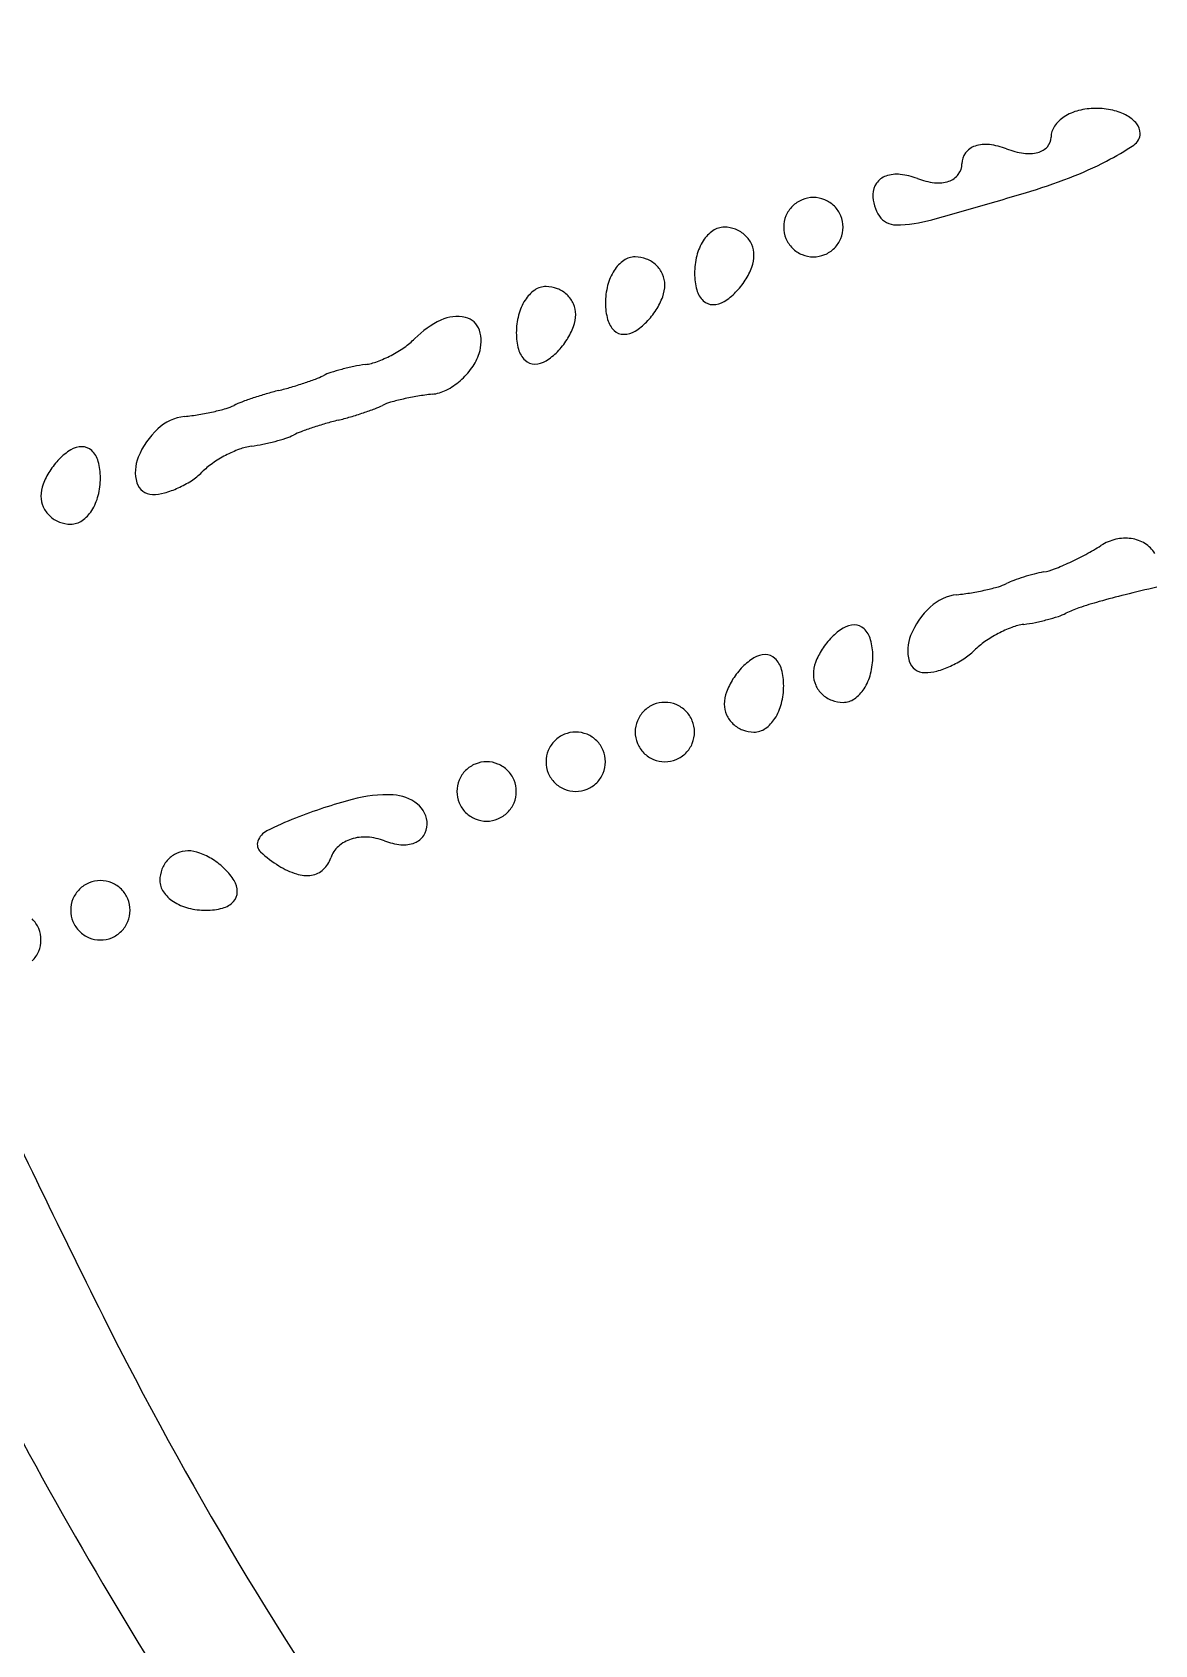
# Model space of a CAD drawing. Header units: metres. Extents: x -22 to 82, y -7 to 32.
# Drawn here: x 10.0627 to 10.1426, y 27.7783 to 27.8931 of the extents above; entities that cross this region are included whole.
import ezdxf

# ---------------------------------------------------------------- set-up
doc = ezdxf.new("R2010")
doc.units = ezdxf.units.M
doc.header["$LTSCALE"] = 2
doc.header["$MEASUREMENT"] = 0
doc.layers.add('ZSILUETAEDIFICIO', color=253, linetype='CONTINUOUS')
doc.layers.add('ZVEREDA', color=253, linetype='CONTINUOUS')

msp = doc.modelspace()

# ---------------------------------------------------------------- hatches: boundary and pattern name
at = {"layer": 'ZVEREDA'}
h = msp.add_hatch(dxfattribs=at)
h.set_pattern_fill('AR-SAND', color=256, scale=0.08)
h.set_pattern_definition([(37.50000000000001, (100.3217642182751, 117.4581959786875), (-0.0050394686487687, 0.1541459015210527), [0, -0.1216, 0, -0.136, 0, -0.13]), (7.499999999999999, (100.3217642182751, 117.4581959786875), (0.1415821364214182, 0.2257716852183792), [0, -0.0656, 0, -0.1096, 0, -0.042]), (327.5, (100.2233642182753, 117.4581959786875), (0.2491313489401196, 0.0004527242829572), [0, -0.04, 0, -0.144, 0, -0.188]), (317.5, (100.2233642182753, 117.4581959786875), (0.2404901283657835, 0.0702140451947399), [0, -0.02, 0, -0.0944, 0, -0.108])])
h.paths.add_polyline_path([(31.4583351261974, 30.10001185127862), (-5.580466054143699, 30.14202237673669), (-5.496152509190097, 24.7095630808688), (0.5053741138006274, 24.71459050236479), (0.5053741138006274, 23.02514520136083), (2.905374113800207, 23.02514520136083), (2.905811148500817, 24.71459050236479), (7.70575982083821, 24.71459050236479), (7.70575982083821, 23.02524487001511), (10.1053227861378, 23.02524487001511), (10.1057598208379, 24.71459050236479), (12.50561829493628, 24.71459050236479), (14.90575982083172, 24.71459050236479), (14.90575982083172, 23.02514520136083), (17.30547676903481, 23.02514520136083), (17.30591380373539, 24.71459050236479), (22.10547676902863, 24.63459050236452), (22.10547676902863, 23.02461800278962), (24.5050398048495, 23.02461800278962), (24.5050398048495, 24.63406330379348), (31.4583221007949, 24.61459050236454), (29.30561829493013, 24.61459050236454), (29.30561829493013, 20.61092766967829), (30.50572014345363, 20.61326742045304), (30.50572014345363, 24.61459050236454), (31.4583221007949, 24.61459050236454)])
h.paths.add_polyline_path([(3.274978631708791, 29.84745587849517), (21.85115500656482, 29.84745587849517), (21.85115500656482, 26.26298918530352), (3.274978631708791, 26.26298918530352)], flags=16)
edge = h.paths.add_edge_path(flags=0)
edge.add_line((4.190763625501631, 28.45334721717251), (4.191796270515823, 28.45334721717251))
edge.add_arc((4.030850849770815, 28.47872758158093), 0.1629343160792154, 351.0385129392877, 357.3660182868147)
edge.add_arc((4.112611057247875, 28.47496619707363), 0.0810876329450389, 344.53720768220717, 357.3660765305271, ccw=False)
edge = h.paths.add_edge_path(flags=0)
edge.add_arc((4.129473601766023, 28.48361260777853), 0.0424070857397566, 8.446156974039805, 17.04280200703507)
edge.add_arc((4.048520085864993, 28.46875624364435), 0.1245244297232045, 3.3254775150875844, 12.657113459455672, ccw=False)
edge.add_arc((4.009668740244905, 28.46649875537224), 0.1634413066505545, 3.325477516473139, 5.867953198212037)
edge.add_arc((4.024461425057098, 28.46801930679646), 0.148570677863494, 5.867861931155238, 8.446156969658695)
edge = h.paths.add_edge_path(flags=0)
edge.add_arc((4.187625943115307, 27.71049756740979), 0.005506773619038, 0, 44.649192788606285, ccw=False)
edge.add_line((4.193132716734738, 27.71049756740979), (4.193170576032799, 27.71059180186387))
edge.add_arc((4.083131412969806, 27.72142825678299), 0.110571452748189, 354.3757511834748, 357.7808422671732)
edge.add_arc((4.083495542828814, 27.72707965905653), 0.1105714527485412, 354.8460124112327, 363.6003750095574)
edge.add_arc((4.265141154600997, 27.71569919341579), 0.0736096129205384, 165.585485692761, 181.0365879312016)
edge = h.paths.add_edge_path(flags=0)
edge.add_ellipse((4.155844521799992, 27.55226263330349), major_axis=(-0.004886144824328529, 0.5517489951021792), ratio=0.0764573230342362, start_angle=264.41174822548277, end_angle=281.9145976805995, ccw=False)
edge.add_arc((-177.0033036909715, 27.24610176780652), 181.2017851309283, -3.410605131648481e-12, 0.07993633669821065, ccw=False)
edge.add_line((4.198481439956822, 27.24610176779618), (4.210484766247419, 27.6590139235833))
edge.add_ellipse((4.18687514976483, 27.77778923014426), major_axis=(0.01575538398604225, -0.1077800230216994), ratio=0.5161088083865675, start_angle=337.05526251174393, end_angle=345.80434126128097, ccw=False)
edge = h.paths.add_edge_path(flags=0)
edge.add_arc((387.0379938681306, 26.57348742740584), 383.1770730560518, 179.7962796488156, 179.8227156500893, ccw=False)
edge.add_arc((63.47661150482531, 27.72394417231078), 59.61364541384286, 179.6242268241421, 179.7962796450261, ccw=False)
edge.add_arc((107.9126775625507, 27.43250698258277), 104.0506671673548, 179.4892207827528, 179.6242268252662, ccw=False)
edge.add_arc((4.908773407262004, 28.32581589378475), 1.043191389333353, 173.5744382351789, 178.1175676432889, ccw=False)
edge.add_arc((3.941956756071903, 28.43638332363668), 0.0700943375474026, 136.9440126095541, 174.9430767679891, ccw=False)
edge.add_arc((3.939591411760631, 28.44492007257332), 0.0627084935053294, 98.57263522089539, 141.1716653543758, ccw=False)
edge.add_arc((3.971787529488921, 28.27408536092594), 0.2365196678389941, 91.78341864015289, 100.1162303726033, ccw=False)
edge.add_arc((4.161354391850892, 22.18584956753244), 6.327705978506592, 91.01273401402932, 91.78341864030182, ccw=False)
edge.add_line((4.049514576590127, 28.51256710557305), (4.169165289891879, 28.51468221717266))
edge.add_line((4.169165289891879, 28.51468221717232), (4.179750299263304, 28.53043944484654))
edge.add_arc((4.190827730734469, 28.52494372944767), 0.0123657743692955, 51.76101418273163, 153.6131534045893, ccw=False)
edge.add_line((4.198481439891822, 28.53465625290397), (4.198481439891822, 28.53636044799151))
edge.add_arc((4.193339192636984, 28.51586697619842), 0.0211287740527576, 75.9140893002533, 183.0668013861589)
edge.add_line((4.172240678425823, 28.51473658199643), (4.049514576590127, 28.51256710557305))
edge.add_arc((4.161354391844498, 22.18584956753244), 6.327705978506354, 91.01273401397248, 91.78341864024476)
edge.add_arc((3.971787529489319, 28.27408536092594), 0.2365196678390667, 91.78341864027549, 100.1162378328985)
edge.add_arc((3.941258338745911, 28.44519436956017), 0.0627084935053418, 100.1162378329312, 120.5228893311077)
edge.add_arc((3.942263761789718, 28.43729516592452), 0.0700943375474093, 117.9506432260986, 158.4595108276586)
edge.add_arc((4.001405707587139, 28.41591235581501), 0.1329691207264811, 159.2459526752788, 175.8968395766796)
edge.add_arc((4.909294928725814, 28.35078371074917), 1.04319138933335, 175.8968395763732, 179.4892207827571)
edge.add_arc((107.9126775622392, 27.43250698108915), 104.0506671670563, 179.4892207819287, 179.6242268244366)
edge.add_arc((63.47661150489225, 27.72394417644966), 59.6136454138861, 179.6242268281098, 179.7962796489794)
edge.add_arc((387.0379938451551, 26.57348740949783), 383.1770730331307, 179.7962796461218, 179.8227156473993)
edge.add_line((3.862755088178147, 27.75911035599103), (3.884622839891307, 27.72070371717251))
edge.add_arc((3.929255688633731, 27.74845655913333), 0.0525576961415898, 211.8734753522308, 222.0820973833024)
edge.add_arc((3.940104661909288, 27.75825274944765), 0.0671749997825091, 222.0818102784924, 230.2563674642507)
edge.add_arc((3.958449832274908, 27.78343227505326), 0.0982851158739191, 231.4181484407944, 254.9741783521728)
edge.add_arc((3.959368323424485, 27.7758030788865), 0.0911999037654329, 253.1739702547738, 268.217256623099)
edge.add_arc((3.968627737210397, 41.24924821526616), 13.56460629090511, 269.9489048779313, 270.3532500274084)
edge.add_arc((4.049525169780992, 16.95504494612499), 10.72985513343538, 89.5075836061958, 89.98540653837108, ccw=False)
edge.add_arc((4.130247462298712, 27.54011210430104), 0.1448483138350315, 64.17034698782749, 85.44946313993978, ccw=False)
edge.add_arc((4.191746138397974, 27.66642980881176), 0.0043674083606586, 1.4282544963651844, 68.34992075025048, ccw=False)
edge.add_arc((4.197384248272812, 27.67701561994579), 0.0105538936861254, 212.0429010611537, 263.0773218994982, ccw=False)
edge.add_arc((4.200612712082403, 27.70999352945552), 0.0404527841329601, 231.8085000024286, 252.4850053579366, ccw=False)
edge.add_arc((4.161788889977004, 27.66257060467501), 0.0208577567284913, 48.53142696656482, 82.63062587060486)
edge.add_arc((4.11933816690663, 27.13308106570912), 0.5520225538390414, 85.31102351279071, 89.99478211468639)
edge.add_arc((4.118411279294634, 16.9552485283175), 10.72985513343608, 89.99478211606726, 90.35325002811415)
edge.add_arc((4.073781246147718, 41.2494889468843), 13.56460629090747, 269.50474175352076, 269.9090879921701, ccw=False)
edge.add_arc((3.956613111675125, 27.77658927219733), 0.0911999037654514, 239.2648217281377, 269.94890487625094, ccw=False)
edge.add_arc((3.940104661909288, 27.75825274944765), 0.0671749997825307, 215.766892496466, 243.3781184107606, ccw=False)
edge.add_line((3.885598753388649, 27.71898970661965), (3.862755088177721, 27.75911035598011))
edge = h.paths.add_edge_path(flags=0)
edge.add_arc((3.982208672812931, 27.77710128656037), 0.0039699795081061, 57.093542815945284, 128.0095147918335, ccw=False)
edge.add_arc((3.983777369758798, 27.77691396217733), 0.0035691351575788, -36.39606693346491, 80.51639118771561, ccw=False)
edge.add_arc((3.985008823383225, 27.77555727172944), 0.0018093348073117, 293.7971605359992, 335.12409378026587, ccw=False)
edge.add_arc((3.984854518882713, 27.77590723729099), 0.002191808038586, 257.1681723130867, 293.7964911424778, ccw=False)
edge.add_arc((3.98554989726631, 27.77896024180501), 0.0053230039216045, 238.282669802615, 257.1684968903267, ccw=False)
edge.add_arc((3.980302814458611, 27.77683864407101), 0.0034331700992157, 99.02971341141892, 315.4979837284754, ccw=False)
edge = h.paths.add_edge_path(flags=0)
edge.add_arc((4.003867887505493, 27.77651366478631), 0.0041965817445002, 179.5419055987072, 270.4580944011244)
edge.add_arc((4.003949051078308, 27.77651352882827), 0.0041965817444636, 269.3499522369119, 383.1232100615633)
edge.add_arc((4.003864094692489, 27.77672872215237), 0.0041965817444639, 19.96411019100292, 182.4788541983977)
edge = h.paths.add_edge_path(flags=0)
edge.add_arc((3.979353550216473, 28.42993420992462), 0.0009651872828333, 125.0907544769644, 237.6009057839097)
edge.add_arc((3.995965221876986, 28.40704187017155), 0.0279429480104366, 127.8062335931203, 268.779035296377)
edge.add_line((3.995369806797299, 28.37910526650563), (4.002718144077988, 28.38645734180113))
edge.add_arc((4.10007393273122, 28.38764962442366), 0.0973630891154655, 166.3647067637932, 180.7016464897838, ccw=False)
edge.add_arc((3.991574634341134, 28.42003595056144), 0.0167827455633406, 325.7976337708378, 488.477492724186)
edge.add_arc((3.995342312636922, 28.45231582363164), 0.0238394652163404, 233.4109544616884, 272.5958997522416)
edge.add_arc((3.987035091752404, 28.42505208948006), 0.0100004255996245, 20.17316381762081, 145.4473270086913)

# ---------------------------------------------------------------- linework, layer by layer
at = {"layer": 'ZSILUETAEDIFICIO'}
for centre, radius, start, end in [((10.13801375888562, 27.88416391228185), 0.0034888128539568, 104.3554507575105, 122.851520322151), ((10.13836180807701, 27.88280427325031), 0.0048922930039829, 90.00033924993383, 104.3563567296095), ((10.13836175467782, 27.88204449673532), 0.0056520695189266, 77.59999548924537, 89.99975233203692), ((10.13877249968999, 27.88391272110317), 0.0037392251045221, 60.70099677824474, 77.59983223085801), ((10.1365608954813, 27.88564793919869), 0.0013716163716724, 145.2761700636723, 179.9999141384794), ((10.13745614556339, 27.88502750531944), 0.0024608412831145, 122.8521874664962, 145.2765086879532), ((10.13941556034413, 27.88505860140606), 0.0024252355040305, 39.32800308789478, 60.70200282427001), ((10.14046245166881, 27.8859163495863), 0.0010718274407641, 359.9995545853273, 39.32706128963559), ((10.13021998654114, 27.88367692523536), 0.0014033573154459, 108.4350298421086, 142.8500906924922), ((10.13052936175811, 27.88274873988178), 0.0023817442917084, 83.4086828405082, 108.4345423895762), ((10.13023044422721, 27.88016167924218), 0.0049860166361504, 69.00607645744827, 83.4088917686895), ((10.133910583286, 27.8858822972868), 0.0013682531761577, 284.6811994368757, 318.1777595704003), ((10.13417246998799, 27.88564792945755), 0.001016809121762, 318.1790658357992, 0.0006647220589832677), ((10.12936032327499, 27.90282872057998), 0.0212673091217674, 297.3540967642777, 303.4683972358783), ((10.14054097940542, 27.88591634681512), 0.0009932997040934, 303.4679000466956, 359.9996792228353), ((10.13011137206672, 27.88375921053978), 0.0012670929572907, 142.8498022215559, 179.9997416066227), ((10.13403294177922, 27.89007083907887), 0.0056276743480921, 249.0067115497539, 261.8131818243571), ((10.13360058231393, 27.88706541844914), 0.002591313390033, 261.812689780557, 284.6818378661326), ((10.1271881585819, 27.90702775138203), 0.0259949046118699, 290.9681423573608, 297.3538228685786), ((10.12390529126634, 27.88153551423727), 0.0014197454325305, 109.5071237791383, 144.0662375908595), ((10.1242097322199, 27.88067620801377), 0.0023313876208356, 83.88753942473699, 109.5076894003448), ((10.12394450115491, 27.8782007335418), 0.0048210304406629, 69.00540813658081, 83.88594840077766), ((10.127458015065, 27.88735676576795), 0.0049859928664392, 249.0071892647522, 263.4100045757861), ((10.12746857167832, 27.8838415322723), 0.001403357314809, 288.4350298509247, 322.850090696084), ((10.12757722334874, 27.88375923446853), 0.0012670557608761, 322.8492369702498, 359.9991763494801), ((10.1206667796971, 27.92404480486954), 0.0442187486618289, 286.6785618916197, 290.9681397011757), ((10.12384688840012, 27.88157785485947), 0.0013476092904744, 144.0666344193654, 180.0005784537401), ((10.12529365383648, 27.88157785426949), 0.0027943747269672, 180.0002668658327, 213.843551543262), ((10.03478021815479, 28.21070819535504), 0.3434718203222431, 285.5223945715398, 286.678613592814), ((10.12715919645981, 27.88476971762634), 0.0023817442917301, 263.4086828731102, 288.4345424224218), ((10.11828122961762, 27.87922465718486), 0.002129317422616, 135.0007884557555, 157.3767585279062), ((10.11828118817829, 27.87922461574556), 0.0021293174226753, 112.6232414641004, 134.9992115355853), ((10.11826930226539, 27.87925327538102), 0.0020982908733372, 90.00063228884795, 112.6246928619751), ((10.11826925595389, 27.87925327538215), 0.0020982908721548, 67.37530713754586, 89.99936771115203), ((10.11825737004051, 27.87922461574556), 0.0021293174227384, 45.0007884644147, 67.37675853589961), ((10.11825732860072, 27.87922465718486), 0.0021293174229968, 22.62324146737595, 44.9992115355853), ((10.11192429249314, 27.87782804684394), 0.0014085194100479, 90.00054442116257, 124.9376940893943), ((10.11192427546013, 27.87700911961798), 0.0022274466362008, 68.74814366467031, 89.9999061291926), ((10.11825256998122, 27.87923654309884), 0.0020982908719275, 157.3753071490141, 179.9993677235803), ((10.11825256998173, 27.87923658940946), 0.0020982908724451, 180.0006322764197, 202.6246928519422), ((10.1182859882376, 27.87923654309884), 0.0020982908719379, 0.0006322764196846798, 22.62469285098589), ((10.11828598823723, 27.87923658940946), 0.0020982908723822, 337.3753071480579, 359.9993677235803), ((10.12413191096419, 27.88079884769246), 0.0013956260903597, 213.8432770120447, 270.572428876637), ((10.12404684325631, 27.88931095708563), 0.0099081605447047, 270.5725581870691, 285.5224754480711), ((10.11349170911282, 27.87630442801725), 0.0036367777443202, 147.322383474219, 165.7437675585644), ((10.112580160009, 27.87688915236464), 0.0025538076012887, 124.9370861466801, 147.3228174126963), ((10.11196098850021, 27.87710357454154), 0.0021261077026121, 46.74101697250396, 68.74759126537276), ((10.11203569040822, 27.87718296225404), 0.0020170995195632, 24.07311192590979, 46.74097437301235), ((10.11828122961762, 27.87924847532338), 0.0021293174226753, 202.6232414720938, 224.9992115442445), ((10.11825732860072, 27.87924847532338), 0.0021293174230358, 315.0007884644147, 337.3767585326241), ((10.10557929249333, 27.87571304684349), 0.0014085194106812, 90.00054442116257, 124.9376940939696), ((10.10557927546031, 27.87489411961798), 0.0022274466362008, 68.74814366467031, 89.9999061291926), ((10.1056159885004, 27.87498857454261), 0.0021261077015526, 46.74101696041934, 68.74759125424958), ((10.11492914354562, 27.87593928641178), 0.005119864436182, 165.7447077474439, 180.0005053551689), ((10.1121777116125, 27.87724636721651), 0.0018615674972061, 0.000739831745497203, 24.0743546920822), ((10.11158869654565, 27.87724636183896), 0.0024505825642283, 339.5110204171157, 0.0006877390726770299), ((10.11828118817829, 27.87924851676263), 0.0021293174227384, 225.0007884644147, 247.3767585358996), ((10.11826930226491, 27.87921985712711), 0.0020982908730643, 247.3753071494841, 269.9993677235803), ((10.1182692559544, 27.87921985712597), 0.0020982908719379, 270.0006322764197, 292.6246928509962), ((10.11825737004051, 27.87924851676263), 0.0021293174226753, 292.6232414641004, 314.9992115355853), ((10.10714670911312, 27.87418942801725), 0.0036367777447609, 147.3223834780847, 165.7437675603188), ((10.10623516000922, 27.87477415236464), 0.0025538076016715, 124.9370861550453, 147.3228174182173), ((10.10569069040841, 27.87506796225313), 0.0020170995199139, 24.07311194950302, 46.74097440012844), ((10.10583271161269, 27.87513136721714), 0.0018615674969278, 0.0007398107581109728, 24.07435467290861), ((10.11427890021901, 27.87593921433529), 0.0044696211094395, 179.9996549300594, 195.1307609783788), ((10.10928738919281, 27.87810634247819), 0.0049073247628732, 327.3226608624889, 339.5103471731763), ((10.09989016000944, 27.87265915236463), 0.0025538076016715, 124.9370861550453, 147.3228174182173), ((10.09923429249352, 27.87359804684399), 0.0014085194103084, 90.0005444396617, 124.9376941045728), ((10.09923427545962, 27.87277911961797), 0.0022274466362008, 68.74814365376939, 89.99990611749385), ((10.09927098850022, 27.87287357454153), 0.0021261077026121, 46.74101697250396, 68.74759126537276), ((10.10858414354541, 27.87382428641178), 0.005119864436182, 165.7447077474439, 180.0005053551689), ((10.10524369654578, 27.8751313618373), 0.0024505825637735, 339.5110204519643, 0.0006877762793654686), ((10.11157169783903, 27.87520720798699), 0.0016651999536039, 195.1311728211754, 226.7416359050966), ((10.10887285027388, 27.87837229876163), 0.0053998440598165, 315.6366025955366, 327.3221384329674), ((10.1008017091124, 27.87207442801747), 0.0036367777438794, 147.3223834733607, 165.7437675567871), ((10.0993456904082, 27.87295296225403), 0.0020170995195632, 24.07311192590979, 46.74097437301235), ((10.09948771161288, 27.87301636721651), 0.0018615674967909, 0.000739831745497203, 24.07435469778623), ((10.10793390021922, 27.87382421433705), 0.0044696211099143, 179.9996549533788, 195.1307610008926), ((10.10294238919391, 27.87599134248046), 0.0049073247628171, 327.3226608337911, 339.5103471445823), ((10.1111208741529, 27.87472810378404), 0.001007337632666, 226.7414538778805, 270.0258772126962), ((10.11112063429641, 27.87524938078263), 0.0015286146861938, 270.0260430935226, 301.7176733130146), ((10.10967614329522, 27.87758661556654), 0.0042761992048996, 301.7175508130449, 315.6370356907901), ((10.094663454586, 27.86653487674954), 0.0067464103265217, 115.6670952438686, 134.9999157586997), ((10.09289565958284, 27.87021349915477), 0.0026650671685066, 77.00529853587923, 115.6671956166005), ((10.09318861450973, 27.87148290730727), 0.001362293340803, 17.6570370863151, 77.00581523351386), ((10.10223914354648, 27.87170928641177), 0.0051198644370915, 165.7447077474878, 180.0005053551689), ((10.09889869654597, 27.87301636183753), 0.0024505825637735, 339.5110204469855, 0.0006877709641242629), ((10.10522669783882, 27.87309220798602), 0.0016651999529416, 195.1311727950482, 226.7416358836622), ((10.10333114329549, 27.87547161556478), 0.0042761992033027, 301.7175508258704, 315.6370357039466), ((10.10252785027322, 27.87625729876163), 0.0053998440600765, 315.6366025988991, 327.3221384375985), ((10.08599506526821, 27.87520336901463), 0.0055126162056639, 304.8337258203817, 314.9993464982095), ((10.09195153536783, 27.87108915453865), 0.0026605252333545, 341.5649074025262, 17.6564687492272), ((10.10158890021941, 27.87170921433528), 0.0044696211098785, 179.9996549300594, 195.1307609768674), ((10.09618285027432, 27.87414229876168), 0.0053998440594337, 315.6366025921568, 327.3221384303556), ((10.09659738919322, 27.87387634248017), 0.0049073247635895, 327.3226608395172, 339.510347150806), ((10.10477587415272, 27.87261310378477), 0.0010073376333483, 226.741453904461, 270.0258772385428), ((10.1047756342966, 27.87313438078263), 0.0015286146861938, 270.0260430935226, 301.7176733130146), ((10.08425598460801, 27.87762582182773), 0.0084916378495794, 290.4696420380691, 297.6998033242795), ((10.08409274188011, 27.87793672710882), 0.0088427934872803, 297.6998903373059, 304.8348050582468), ((10.0907161237844, 27.87150092772879), 0.0039627536848043, 324.809692389087, 341.5653753520327), ((10.098881697839, 27.87097720798698), 0.0016651999536039, 195.1311728211754, 226.7416359050966), ((10.09698614329523, 27.87335661556654), 0.0042761992048996, 301.7175508130449, 315.6370356907901), ((10.08832620616772, 27.85536893328606), 0.0142170889663835, 104.8264998241688, 108.0916799522639), ((10.08872140057591, 27.85387575532383), 0.0157616792175395, 101.614271754395, 104.8262920160923), ((10.08804087465501, 27.85718656268932), 0.0123816554103858, 97.76479427833306, 101.6140211335797), ((10.08582810690842, 27.87341434849247), 0.0039962984657969, 277.7647248043758, 290.4688387519783), ((10.08977455964143, 27.87216496208526), 0.0051149188896612, 310.9715198523327, 324.8090293382185), ((10.09843087415243, 27.87049810378403), 0.0010073376326662, 226.7414538966998, 270.0258772385689), ((10.09843063429591, 27.87101938078263), 0.0015286146864328, 270.0260431105626, 301.7176733275044), ((10.07474965933562, 27.88940194382627), 0.0224687743843585, 284.0366154925256, 286.3815353258606), ((10.07352507770094, 27.89356862151544), 0.0268116769950163, 286.3809626401363, 288.4348467577548), ((10.07440985852941, 27.89091505837683), 0.0240144937019735, 288.434246865655, 290.506922475781), ((10.08083671810229, 27.87373153937398), 0.0056684355642003, 290.5084501309667, 296.5657242360539), ((10.08513704125173, 27.86513115706111), 0.0039471432075472, 108.0924069400603, 116.5657983105483), ((10.08996527979551, 27.87194531620804), 0.0048240263181006, 296.7421873347384, 310.9717305403094), ((10.07956184011414, 27.86147659313843), 0.005668435559339001, 110.5084501247387, 116.5657242298783), ((10.0859886996893, 27.84429307411853), 0.0240144937139027, 108.4342468550263, 110.5069224651298), ((10.0868734805247, 27.84163951100533), 0.0268116769849415, 106.3809626616707, 108.4348467792595), ((10.08564889887822, 27.84580618867062), 0.0224687743938464, 104.0366154721428, 106.3815353054401), ((10.0890725880233, 27.86360493127796), 0.0032888440513661, 105.897278653888, 116.5649175725884), ((10.09271231422798, 27.85082620471695), 0.0165758098206158, 102.681332022312, 105.8981641827728), ((10.09321180789291, 27.84860430891382), 0.0188531579923053, 99.48647389956332, 102.6799339538067), ((10.0929949989843, 27.84990240243548), 0.0175370831909275, 96.11530517821582, 99.48680397934889), ((10.0908137396238, 27.87026143269463), 0.0029384633340219, 276.1154213618106, 296.7421770779539), ((10.07385304626149, 27.86247493425481), 0.0032972711073347, 96.11547842455161, 133.2716677690124), ((10.07163355923851, 27.88319073007284), 0.01753708319054, 276.1153051663975, 279.4868039674913), ((10.07141675032273, 27.88448882359427), 0.0188531579929049, 279.4864739104732, 282.6799339647548), ((10.0719162439957, 27.88226692779114), 0.0165758098193956, 282.6813320071439, 285.8981641676538), ((10.0755559701945, 27.86948820123035), 0.0032888440519584, 285.8972786756441, 296.5649175938537), ((10.08987889887771, 27.84369118867096), 0.0224687743935127, 104.0366154711475, 106.3815353044914), ((10.07897965933563, 27.88728694382627), 0.0224687743843501, 284.0366154925256, 286.3815353258606), ((10.07775507770037, 27.89145362151578), 0.0268116769953673, 286.3809626409498, 288.4348467585226), ((10.07863985852939, 27.88880005837666), 0.0240144937017637, 288.4342468658198, 290.5069224759758), ((10.08506671810281, 27.87161653937397), 0.0056684355640165, 290.5084501266793, 296.5657242319465), ((10.07557988866964, 27.86064066079399), 0.0058165058782885, 133.2718273060885, 157.5743483132974), ((10.07949151696565, 27.86796197544697), 0.0039471432081573, 288.0924069651665, 296.565798335653), ((10.08379184011415, 27.85936159313866), 0.0056684355591444, 110.5084501255426, 116.5657242308978), ((10.09021869969612, 27.84217807411881), 0.0240144937160662, 108.4342468704632, 110.5069224805676), ((10.09110348051831, 27.83952451100555), 0.0268116769829285, 106.3809626487472, 108.43484676635), ((10.06764241492297, 27.85973651694354), 0.0042761992029776, 121.7175508222934, 135.6370356996916), ((10.06619792392323, 27.86207375172546), 0.0015286146866719, 90.02604312760263, 121.7176733420232), ((10.06619768406583, 27.86259502872349), 0.0010073376333481, 46.74145387676766, 90.02587721269616), ((10.0657468603797, 27.86211592452202), 0.0016651999532532, 15.13117279096919, 46.74163587225151), ((10.0803725736111, 27.85546731068052), 0.0084916378493664, 110.4696420385967, 117.6998033249904), ((10.07880045131131, 27.85967878401777), 0.0039962984641175, 97.76472482083724, 110.468838768355), ((10.0765876835674, 27.87590656982576), 0.0123816554166492, 277.7647942573752, 281.6140211125911), ((10.07590715763882, 27.87921737718426), 0.0157616792184833, 281.6142717705924, 284.826292032291), ((10.07630235205602, 27.87772419922203), 0.0142170889649714, 284.8264998066745, 288.0916799348549), ((10.06844570794621, 27.85895083374646), 0.005399844060581999, 135.6366026005482, 147.3221384381712), ((10.06303965799972, 27.86138391817104), 0.0044696211099143, 359.9996549533788, 15.13076100089263), ((10.07275847423421, 27.86180503793281), 0.002764268414009001, 157.5742715893942, 196.2677945575839), ((10.07863349295053, 27.85788976349079), 0.0055126162076437, 124.8337258002884, 134.9993464781633), ((10.08053581633911, 27.85515640539927), 0.0088427934872803, 117.6998903373059, 124.8348050582469), ((10.06572986167319, 27.86007677067079), 0.0024505825637735, 159.5110204519643, 180.0006877762794), ((10.06803116902643, 27.85921679002763), 0.004907324764095, 147.3226608401514, 159.5103471501629), ((10.06238941467362, 27.86138384609632), 0.005119864436182, 345.7447077474438, 0.0005053551688704996), ((10.07121052942901, 27.86135332919378), 0.0011517629395712, 196.2676831800265, 269.9999840967723), ((10.07017762006333, 27.86704107161432), 0.006989152840566, 294.2278136024143, 303.0168004018491), ((10.07146799739732, 27.865055292953), 0.0046209487626875, 303.0171164871392, 315.0004823277922), ((10.06514084660623, 27.86007676529186), 0.0018615674967909, 180.0007398387543, 204.0743546977862), ((10.06382684910642, 27.86101870449085), 0.0036367777443202, 327.322383474219, 345.7437675585644), ((10.07121054458213, 27.86345792504028), 0.0032563587860244, 269.9997277557686, 285.2757255743667), ((10.07031577805199, 27.86673411780362), 0.0066525399011758, 285.2756702216471, 294.2275910667252), ((10.06528286781139, 27.86014017025406), 0.0020170995198748, 204.073111914759, 226.7409743636027), ((10.065357569719, 27.86021955796548), 0.0021261077017174, 226.7410169515085, 248.7475912428397), ((10.06473839821072, 27.86043398014345), 0.0025538076009059, 304.9370861412243, 327.3228174071862), ((10.06539428275821, 27.86031401289034), 0.0022274466362008, 248.7481436776965, 269.9999061408913), ((10.0653942657257, 27.85949508566506), 0.0014085194108676, 270.0005444211625, 304.9376940886845), ((10.12933559775342, 27.87136222754731), 0.0175333472423498, 298.3884730369884, 302.4539842396628), ((10.14057936776072, 27.85368175664513), 0.003419490639443, 103.1951809418273, 122.4542712597575), ((10.14047117529412, 27.85414338258448), 0.002945355515274, 81.65677800955004, 103.1959377244108), ((10.14052620306322, 27.85451863303592), 0.0025660918120518, 58.37758075716548, 81.65667894958301), ((10.14074885431111, 27.85488026469562), 0.0021414142461114, 31.71726886678032, 58.37709914923681), ((10.12888088288881, 27.87189550591648), 0.0182140855872154, 291.1066038743822, 294.7780325120319), ((10.1279064505209, 27.87400609105185), 0.0205387550320552, 294.7785059633977, 298.3892164030777), ((10.13430380947349, 27.84928266892496), 0.0051138092128193, 110.2470594725074, 116.565869911159), ((10.13754850100872, 27.84048475553465), 0.0144909784603991, 107.3399424711292, 110.2451412374146), ((10.1378514719197, 27.83951565172367), 0.0155063372352496, 104.4739192960701, 107.3413088453084), ((10.13656685552613, 27.84449152614553), 0.0103673134472049, 100.5957556177233, 104.4729348694213), ((10.13384715645111, 27.85902929725194), 0.0044226680216585, 280.5975867945152, 291.107655392116), ((10.12884304626212, 27.84978493425484), 0.0032972711076464, 96.11547843241281, 133.2716677747529), ((10.12662355923501, 27.87050073007282), 0.0175370831909275, 276.1153051782158, 279.4868039793489), ((10.1264067503264, 27.87179882359447), 0.0188531579923053, 279.4864738995633, 282.6799339538067), ((10.12690624399534, 27.86957692779117), 0.0165758098194955, 282.6813320086933, 285.8981641691728), ((10.13054597019462, 27.856798201228), 0.0032888440497717, 285.897278686508, 296.5649176044644), ((10.1526137898565, 27.80362355579797), 0.0509109981158357, 103.8128745451223, 105.96231998504), ((10.16670783135964, 27.74630042461246), 0.1099413578869377, 102.6044125973213, 103.8131131553199), ((10.13056988867012, 27.84795066079397), 0.0058165058787089, 133.2718273093683, 157.5743483150024), ((10.13448151696571, 27.855271975444), 0.0039471432053101, 288.0924069784893, 296.5657983489365), ((10.13941790241981, 27.84539939967414), 0.0070907756965131, 108.4670893216512, 116.5653404157396), ((10.14810728997674, 27.81937944394514), 0.0345233029633846, 105.9626658873975, 108.4668501555457), ((10.12263241492272, 27.84704651694352), 0.0042761992026525, 121.717550817109, 135.6370356954423), ((10.12118792392292, 27.84938375172533), 0.0015286146864328, 90.0260431105626, 121.7176733275044), ((10.1211876840664, 27.84990502872375), 0.0010073376331209, 46.74145389559619, 90.02587723856888), ((10.12073686038022, 27.84942592452228), 0.0016651999529416, 15.13117279504825, 46.74163588366222), ((10.13536257361122, 27.84277731067698), 0.0084916378527747, 110.4696420300317, 117.6998033163078), ((10.13379045131143, 27.84698878401764), 0.0039962984641175, 97.76472482083724, 110.468838768355), ((10.13157768356788, 27.86321656982579), 0.0123816554165576, 277.7647942552978, 281.6140211105197), ((10.13089715763883, 27.86652737717606), 0.015761679210454, 281.614271776579, 284.8262920383043), ((10.13129235205562, 27.86503419923002), 0.0142170889726772, 284.8264997984816, 288.0916799266319), ((10.1234357079459, 27.84626083374633), 0.0053998440601993, 135.6366025971856, 147.3221384355711), ((10.11802965799887, 27.84869391817102), 0.0044696211108516, 359.9996549533788, 15.13076100065997), ((10.12774847423472, 27.84911503793273), 0.0027642684144455, 157.5742715929911, 196.2677945549408), ((10.13362349295062, 27.84519976349077), 0.0055126162076437, 124.8337258002884, 134.9993464781633), ((10.13552581633923, 27.842466405403), 0.0088427934840694, 117.6998903515681, 124.8348050725575), ((10.11628741492291, 27.84493151694147), 0.0042761992044084, 121.7175508026893, 135.6370356800944), ((10.11484292392311, 27.84726875172566), 0.0015286146862394, 90.0260431105626, 121.7176733320028), ((10.11484268406619, 27.84779002872398), 0.0010073376328933, 46.74145388672915, 90.02587721269616), ((10.11439186037998, 27.84731092452137), 0.0016651999536039, 15.13117282117539, 46.74163590509664), ((10.12071986167319, 27.84738677067077), 0.0024505825637735, 159.5110204519643, 180.0006877762794), ((10.123021169026, 27.84652679002767), 0.0049073247636691, 147.3226608372811, 159.51034714831), ((10.11737941467322, 27.84869384609817), 0.0051198644366368, 345.7447077277153, 0.0005053348198343007), ((10.12620052942913, 27.84866332919364), 0.0011517629395712, 196.2676831800265, 269.9999840967723), ((10.12516762006291, 27.8543510716143), 0.0069891528408138, 294.2278136058196, 303.016800404986), ((10.12645799739738, 27.85236529295304), 0.0046209487626875, 303.0171164871392, 315.0004823277922), ((10.11709070794612, 27.84414583374667), 0.0053998440604593, 135.6366026022801, 147.3221384401986), ((10.11168465799912, 27.84657891817301), 0.0044696211103175, 359.9996549271413, 15.13076097534579), ((10.12013084660592, 27.84738676529088), 0.0018615674964199, 180.0007398107581, 204.0743546722343), ((10.118816849106, 27.84832870448946), 0.0036367777439842, 327.3223834961779, 345.7437675793788), ((10.12620054458171, 27.85076792503867), 0.0032563587844891, 269.9997277637675, 285.2757255817439), ((10.125305778052, 27.85404411780667), 0.0066525399038713, 285.2756702111682, 294.2275910562702), ((10.11437486167301, 27.84527177067054), 0.0024505825637735, 159.5110204469856, 180.0006877709641), ((10.11667616902631, 27.84441179002783), 0.0049073247640155, 147.3226608423919, 159.5103471526559), ((10.11103441467338, 27.84657884609629), 0.005119864436182, 345.7447077474438, 0.0005053551688704996), ((10.12027286781114, 27.84745017025517), 0.0020170995203911, 204.0731119442305, 226.7409743951495), ((10.12034756971863, 27.84752955796546), 0.0021261077015526, 226.7410169604193, 248.7475912542496), ((10.1197283982103, 27.84774398014343), 0.0025538076012887, 304.9370861495863, 327.3228174126963), ((10.10770622961832, 27.84326965718498), 0.0021293174230358, 135.0007884644147, 157.3767585326241), ((10.1077061881785, 27.84326961574567), 0.0021293174226753, 112.6232414641004, 134.9992115355853), ((10.10769430226472, 27.84329827538232), 0.0020982908719379, 90.0006322764197, 112.6246928509962), ((10.10769425595413, 27.84329827538113), 0.0020982908730643, 67.3753071494841, 89.9993677235803), ((10.10768237004069, 27.84326961574567), 0.0021293174227384, 45.0007884644147, 67.37675853589961), ((10.10768232860141, 27.84326965718498), 0.0021293174226753, 22.6232414720938, 44.99921154424447), ((10.11378584660613, 27.84527176529178), 0.0018615674967909, 180.0007398387543, 204.0743546977862), ((10.11247184910712, 27.84621370449105), 0.0036367777434947, 327.3223834664846, 345.7437675515547), ((10.12038428275793, 27.84762401289032), 0.0022274466362008, 248.7481436886005, 269.9999061525901), ((10.1203842657257, 27.84680508566504), 0.0014085194108676, 270.0005444211625, 304.9376940886845), ((10.10767756998192, 27.84328154309901), 0.0020982908723822, 157.3753071537919, 179.9993677297945), ((10.10771098823741, 27.84328154309901), 0.0020982908723577, 0.0006322702055423879, 22.62469284620816), ((10.11392786781133, 27.84533517025403), 0.0020170995198748, 204.073111914759, 226.7409743636027), ((10.11400256971891, 27.84541455796654), 0.0021261077026121, 226.7410169725039, 248.7475912653728), ((10.11338339821012, 27.84562898014366), 0.0025538076012887, 304.9370861466801, 327.3228174126963), ((10.10136122961811, 27.8411546571848), 0.0021293174230358, 135.0007884600759, 157.3767585326241), ((10.10136118817792, 27.84115461574567), 0.0021293174223537, 112.6232414551537, 134.9992115269353), ((10.10134930226539, 27.84118327538096), 0.0020982908733372, 90.00063228884795, 112.6246928619751), ((10.10134925595389, 27.84118327538204), 0.0020982908721548, 67.37530713754586, 89.99936771115203), ((10.10133737004088, 27.84115461574567), 0.0021293174223536, 45.00078847306464, 67.37675854484628), ((10.10133732860032, 27.8411546571848), 0.0021293174234791, 22.62324146267989, 44.99921153126494), ((10.10767756998192, 27.84328158940917), 0.0020982908723577, 180.0006322702055, 202.6246928462081), ((10.10771098823741, 27.84328158940917), 0.0020982908723822, 337.3753071537919, 359.9993677297945), ((10.11403928275814, 27.84550901289003), 0.0022274466359734, 248.7481436864778, 269.9999061525901), ((10.11403926572601, 27.84469008566418), 0.0014085194098615, 270.0005444211625, 304.9376940947001), ((10.10133256998122, 27.84116654309884), 0.0020982908719275, 157.3753071490141, 179.9993677235803), ((10.1013659882376, 27.84116654309884), 0.0020982908719379, 0.0006322764196846798, 22.62469285098589), ((10.10770622961832, 27.84329347532326), 0.0021293174229968, 202.6232414673759, 224.9992115355853), ((10.1077061881785, 27.84329351676251), 0.0021293174227384, 225.0007884644147, 247.3767585358996), ((10.10769430226472, 27.84326485712597), 0.0020982908719275, 247.3753071490038, 269.9993677235803), ((10.10769425595413, 27.843264857127), 0.0020982908731622, 270.0006322764197, 292.6246928505159), ((10.10768237004069, 27.84329351676251), 0.0021293174226753, 292.6232414641004, 314.9992115355853), ((10.10768232860141, 27.84329347532326), 0.002129317422616, 315.0007884557555, 337.3767585279062), ((10.09501622961781, 27.83903965718497), 0.002129317422616, 135.0007884557555, 157.3767585279062), ((10.09501618817848, 27.83903961574566), 0.0021293174226753, 112.6232414641004, 134.9992115355853), ((10.0950043022647, 27.83906827538232), 0.0020982908719379, 90.0006322764197, 112.6246928509962), ((10.09500425595462, 27.83906827538112), 0.0020982908730643, 67.37530716094635, 89.9993677360086), ((10.0949923700407, 27.83903961574566), 0.0021293174227384, 45.0007884644147, 67.37675853589961), ((10.09499232860091, 27.83903965718497), 0.0021293174229968, 22.62324146737595, 44.9992115355853), ((10.10133256998162, 27.84116658940934), 0.0020982908724451, 180.0006322764197, 202.6246928519422), ((10.10136122961762, 27.84117847532326), 0.0021293174226753, 202.6232414720938, 224.9992115442445), ((10.10133732860072, 27.84117847532326), 0.0021293174230358, 315.0007884644147, 337.3767585326241), ((10.10136598823712, 27.84116658940934), 0.0020982908723822, 337.3753071480579, 359.9993677235803), ((10.09498756998192, 27.839051543099), 0.0020982908723822, 157.3753071537919, 179.9993677297945), ((10.09498756998192, 27.83905158940917), 0.0020982908723577, 180.0006322702055, 202.6246928462081), ((10.09502098823742, 27.839051543099), 0.0020982908723577, 0.0006322702055423879, 22.62469284620816), ((10.09502098823742, 27.83905158940917), 0.0020982908723822, 337.3753071537919, 359.9993677297945), ((10.10136118817829, 27.84117851676251), 0.0021293174227384, 225.0007884644147, 247.3767585358996), ((10.10134930226491, 27.84114985712699), 0.0020982908730643, 247.3753071494841, 269.9993677235803), ((10.10134925595432, 27.84114985712597), 0.0020982908719379, 270.0006322764197, 292.6246928509962), ((10.10133737004051, 27.84117851676251), 0.0021293174226753, 292.6232414641004, 314.9992115355853), ((10.09584202759171, 27.80026569444004), 0.0396145230558152, 105.2291892953466, 111.385171210581), ((10.08790331491014, 27.82942622734004), 0.0093926793321985, 87.29826924145651, 105.2290915966273), ((10.08820438694673, 27.83580622188725), 0.0030055849386121, 51.46170941132184, 87.29838309686826), ((10.08892450917733, 27.83671028621143), 0.0018497699321349, 0.0001561951241353946, 51.461951937789), ((10.09501622961781, 27.83906347532326), 0.0021293174226753, 202.6232414720938, 224.9992115442445), ((10.09499232860091, 27.83906347532326), 0.0021293174230358, 315.0007884644147, 337.3767585326241), ((10.09024782716662, 27.81455226600576), 0.0242717330457623, 111.3860081965362, 116.6400272917358), ((10.09501618817848, 27.83906351676251), 0.0021293174227384, 225.0007884644147, 247.3767585358996), ((10.0950043022647, 27.83903485712597), 0.0020982908719275, 247.3753071490038, 269.9993677235803), ((10.09500425595462, 27.83903485712705), 0.0020982908729873, 270.0006322639913, 292.6246928390549), ((10.0949923700407, 27.83906351676251), 0.0021293174226753, 292.6232414641004, 314.9992115355853), ((10.07994819697231, 27.83508426551793), 0.0013012000499564, 116.639093548482, 160.8161115419495), ((10.08611635129841, 27.83326719811299), 0.0025091501288939, 107.4905713771812, 131.6582475958558), ((10.08631592219012, 27.83263390803347), 0.0031731417445208, 86.32964217443836, 107.4907412778735), ((10.08625379408863, 27.83166504374128), 0.0041439959648715, 69.00652088426233, 86.32994872243613), ((10.08938097100349, 27.83669324938717), 0.0013880577385319, 291.1812876150587, 325.869644819881), ((10.08935588781898, 27.83671030694563), 0.0014183912904586, 325.8677864242882, 359.9993661428823), ((10.0737928831102, 27.83281797755336), 0.0020170995194269, 114.0731119488856, 136.7409743959801), ((10.07372947814682, 27.83295999875759), 0.0018615674966981, 90.00073983175854, 114.0743546913955), ((10.07372948352551, 27.83237098368966), 0.002450582564683, 69.51102044446992, 90.00068776566191), ((10.07286950288312, 27.83006967633833), 0.0049073247630301, 57.32266083521769, 69.51034714551905), ((10.07940262675422, 27.83527410458129), 0.0007235446753211, 160.8178626758346, 227.384115077509), ((10.08473746380039, 27.84107215784826), 0.0086024981585421, 227.3827118155233, 238.282456945479), ((10.08570353469281, 27.83373122406977), 0.0018880723252097, 131.6584576480596, 161.5648499470175), ((10.08930767621743, 27.83962335224015), 0.0043801386083232, 249.0063636382222, 264.654003990182), ((10.08910106414922, 27.83741566449982), 0.0021628037882827, 264.6546209750387, 291.1805933872786), ((10.07396672574552, 27.83270656260584), 0.0022274466359734, 158.7481436940538, 179.9999061584394), ((10.07387227082131, 27.83274327564351), 0.0021261077026828, 136.7410169333988, 158.747591226653), ((10.07260354660212, 27.82965513741652), 0.0053998440611021, 45.63660260901555, 57.32213844745994), ((10.07338922979832, 27.83045843043999), 0.0042761992039422, 31.71755082106917, 45.63703569954418), ((10.08323588971982, 27.83864261829723), 0.0057463841642902, 238.282728683776, 252.0190770214442), ((10.08230645486648, 27.83463951306794), 0.0015680668637785, 278.820603518973, 313.1265422476331), ((10.08200119503613, 27.83496531022911), 0.0020145277803204, 313.1286393414491, 341.5659698874223), ((10.06752118817872, 27.83057961574451), 0.0021293174238007, 112.6232414523272, 134.999211522615), ((10.06750930226482, 27.8306082753823), 0.0020982908719379, 90.0006322764197, 112.6246928509962), ((10.06750925595432, 27.8306082753823), 0.0020982908719275, 67.37530714900383, 89.9993677235803), ((10.0674973700404, 27.83057961574565), 0.0021293174227384, 45.0007884644147, 67.37675853589961), ((10.07314779852032, 27.83270657963749), 0.0014085194106071, 180.0005444119, 214.9376940735163), ((10.07572646458149, 27.83190292144064), 0.001528614686046, 0.02604311057563054, 31.71767333647774), ((10.08218680647062, 27.83541022143464), 0.0023480073252979, 252.0191602308806, 278.8218726750314), ((10.06749256998162, 27.83059154309797), 0.0020982908723822, 157.3753071203533, 179.9993676987498), ((10.067521229618, 27.83057965718604), 0.0021293174221787, 135.0007884860441, 157.3767585561473), ((10.06749732860072, 27.83057965718496), 0.0021293174229968, 22.62324146737595, 44.9992115355853), ((10.06752598823712, 27.83059154309899), 0.0020982908723577, 0.0006322702055423879, 22.62469284620816), ((10.07408669299889, 27.83336244715383), 0.0025538076016715, 214.9370861550358, 237.3228174181983), ((10.0746714173458, 27.83427399625754), 0.0036367777442082, 237.3223834821738, 255.7437675655086), ((10.07576863737702, 27.8323539849838), 0.0016651999534286, 285.1311728060723, 316.7416358886734), ((10.07624774157941, 27.83190316129753), 0.0010073376328933, 316.7414538684524, 0.02587721269614162), ((10.06115232860091, 27.82846465718495), 0.0021293174229968, 22.62324146737595, 44.9992115355853), ((10.06749256998162, 27.83059158941029), 0.0020982908723753, 180.0006323012502, 202.6246928796467), ((10.06752598823712, 27.83059158940915), 0.0020982908723822, 337.3753071537919, 359.9993677297945), ((10.07503655895263, 27.83571143069031), 0.0051198644364094, 255.7447077375932, 270.0005053449943), ((10.07503663102742, 27.83506118736364), 0.0044696211096769, 269.9996549417321, 285.1307609896493), ((10.06118098823731, 27.82847654309887), 0.0020982908724451, 0.0006322764196846798, 22.62469285194217), ((10.067521229618, 27.83060347532211), 0.0021293174221929, 202.6232414438527, 224.9992115139558), ((10.06752118817872, 27.83060351676363), 0.0021293174237878, 225.000788477385, 247.3767585476727), ((10.0674973700404, 27.83060351676255), 0.0021293174226753, 292.6232414641004, 314.9992115355853), ((10.06749732860072, 27.8306034753233), 0.0021293174230358, 315.0007884644147, 337.3767585326241), ((10.06115232860091, 27.8284884753233), 0.0021293174230358, 315.0007884644147, 337.3767585326241), ((10.06118098823731, 27.82847658940938), 0.0020982908723822, 337.3753071480579, 359.9993677235803), ((10.06750930226482, 27.83057485712584), 0.0020982908719275, 247.3753071490038, 269.9993677235803), ((10.06750925595432, 27.83057485712584), 0.0020982908719379, 270.0006322764197, 292.6246928509962), ((10.67797178410302, 28.10728802965832), 0.6825127931607177, 204.794373013098, 206.5996110979887), ((10.34276604420512, 27.94489668686111), 0.3193756429064596, 204.466809086132, 215.5677710672387), ((10.30744907675063, 27.92174732268251), 0.2681308068137822, 206.5996298064825, 215.1382484331322)]:
    msp.add_arc(centre, radius, start, end, dxfattribs=at)

doc.saveas('drawing.dxf')
